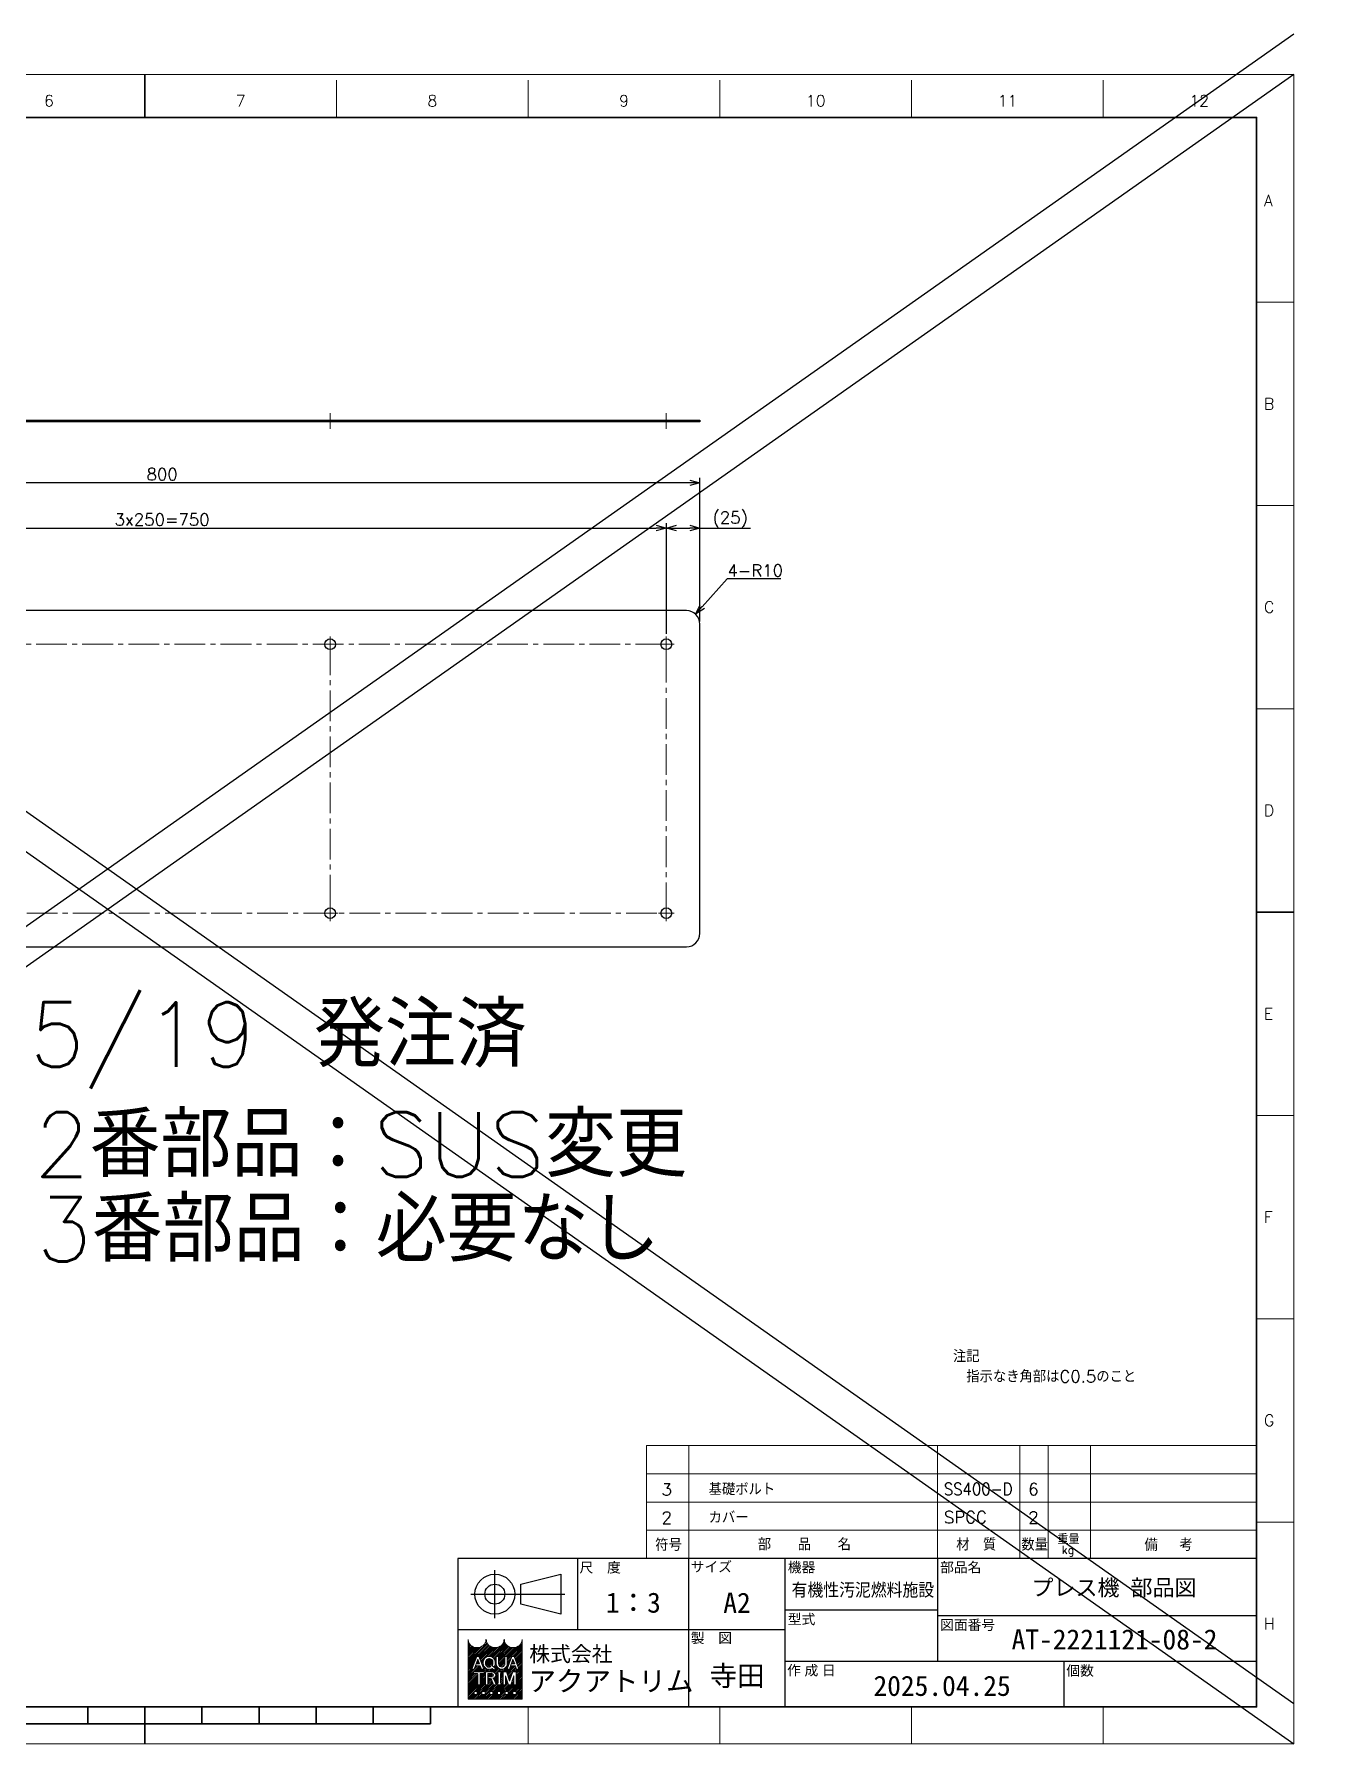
# Model space of a CAD drawing. Header units: millimetres. Extents: x 0 to 3203, y -17 to 1272.
# Drawn here: x 827 to 1796, y 0 to 1272 of the extents above; entities that cross this region are included whole.
import ezdxf
from ezdxf import colors
from ezdxf.entities.mleader import LeaderData, LeaderLine
from ezdxf.enums import TextEntityAlignment as Align
from ezdxf.math import Vec2, Vec3

# ---------------------------------------------------------------- set-up
doc = ezdxf.new("R2010")
doc.units = ezdxf.units.MM
doc.header["$LTSCALE"] = 1.2
doc.header["$PDMODE"] = 99
doc.header["$PDSIZE"] = 1
doc.linetypes.add('CENTER2', pattern=[28.575, 19.05, -3.175, 3.175, -3.175])
for name, color, linetype, lineweight in [('05_CENTER', 4, 'CENTER2', 13), ('07_TEXT', 3, 'Continuous', 13), ('08_DIM', 3, 'Continuous', 13), ('90_FRAME', 5, 'Continuous', 35)]:
    doc.layers.add(name, color=color, linetype=linetype, lineweight=lineweight)
doc.layers.add('91_BLANK', color=5, linetype='Continuous', lineweight=0, plot=False)
doc.styles.add('KSS_TXT', font='txt.shx', dxfattribs={"bigfont": 'extfont2.shx'})
doc.styles.add('MS_G', font='MS Gothic.ttf')
doc.styles.get("Standard").update_dxf_attribs({"font": 'txt.shx', "bigfont": 'extfont2.shx'})
doc.styles.add('表題用', font='MS PGothic.ttf')
doc.dimstyles.new('KSS_DIM', dxfattribs={"dimscale": 3, "dimtxt": 3, "dimasz": 2.5, "dimexe": 1.25, "dimexo": 0.625, "dimtad": 1, "dimdsep": 46, "dimtxsty": 'KSS_TXT', "dimblk": 'OPEN30', "dimcen": 0, "dimazin": 2, "dimtfac": 0.75, "dimtmove": 0, "dimatfit": 3, "dimldrblk": 'OPEN30', "dimfxl": 1.25, "dimtolj": 1, "dimarcsym": 0})
doc.dimstyles.new('KSS_DIM$4', dxfattribs={"dimscale": 3, "dimtxt": 3, "dimasz": 2.5, "dimexe": 1.25, "dimexo": 0.625, "dimtad": 1, "dimtih": 1, "dimtoh": 1, "dimdsep": 46, "dimtxsty": 'KSS_TXT', "dimblk": 'OPEN30', "dimcen": 0, "dimse1": 1, "dimazin": 2, "dimtfac": 0.75, "dimtofl": 0, "dimtmove": 0, "dimatfit": 3, "dimldrblk": 'OPEN30', "dimfxl": 1.25, "dimtolj": 1, "dimarcsym": 0})

# ---------------------------------------------------------------- blocks, each defined once
blk = doc.blocks.new('_Open30')
at = {"color": 0, "linetype": 'ByBlock', "lineweight": -2}
for p, q in [((-1, 0.27), (0, 0)), ((0, 0), (-1, -0.27)), ((0, 0), (-1, 0))]:
    blk.add_line(p, q, dxfattribs=at)
blk = doc.blocks.new('*D143')
at = {"layer": '08_DIM', "color": 0, "lineweight": -2, "transparency": 16777216}
for p, q in [((547.5, 825.6), (547.5, 908)), ((555, 904.3), (1290, 904.3)), ((1297.5, 825.6), (1297.5, 908))]:
    blk.add_line(p, q, dxfattribs=at)
at = {"layer": 'Defpoints', "color": 0, "transparency": 16777216}
for p in [(1297.5, 904.3), (547.5, 823.7), (1297.5, 823.7)]:
    blk.add_point(p, dxfattribs=at)
at = {"layer": '08_DIM', "color": 0, "lineweight": -2, "transparency": 16777216, "xscale": 7.5, "yscale": 7.5, "zscale": 7.5, "rotation": 180}
blk.add_blockref('_Open30', (547.5, 904.3), dxfattribs=at)
at = {"layer": '08_DIM', "color": 0, "lineweight": -2, "transparency": 16777216, "xscale": 7.5, "yscale": 7.5, "zscale": 7.5}
blk.add_blockref('_Open30', (1297.5, 904.3), dxfattribs=at)
at = {"layer": '08_DIM', "color": 0, "transparency": 16777216, "insert": (922.5, 910.6), "char_height": 9, "attachment_point": 5, "style": 'KSS_TXT'}
blk.add_mtext('\\A1;3x250=750', dxfattribs=at)
blk = doc.blocks.new('*D144')
at = {"layer": '08_DIM', "color": 0, "lineweight": -2, "transparency": 16777216}
for p, q in [((1297.5, 825.6), (1297.5, 908)), ((1305, 904.3), (1315, 904.3)), ((1322.5, 834.7), (1322.5, 908)), ((1322.5, 904.3), (1360, 904.3))]:
    blk.add_line(p, q, dxfattribs=at)
at = {"layer": 'Defpoints', "color": 0, "transparency": 16777216}
for p in [(1322.5, 904.3), (1322.5, 832.8), (1297.5, 823.7)]:
    blk.add_point(p, dxfattribs=at)
at = {"layer": '08_DIM', "color": 0, "lineweight": -2, "transparency": 16777216, "xscale": 7.5, "yscale": 7.5, "zscale": 7.5, "rotation": 180}
blk.add_blockref('_Open30', (1297.5, 904.3), dxfattribs=at)
at = {"layer": '08_DIM', "color": 0, "lineweight": -2, "transparency": 16777216, "xscale": 7.5, "yscale": 7.5, "zscale": 7.5}
blk.add_blockref('_Open30', (1322.5, 904.3), dxfattribs=at)
at = {"layer": '08_DIM', "color": 0, "transparency": 16777216, "insert": (1345, 910.6), "char_height": 9, "attachment_point": 5, "style": 'KSS_TXT'}
blk.add_mtext('\\A1;(25)', dxfattribs=at)
blk = doc.blocks.new('*D145')
at = {"layer": '08_DIM', "color": 0, "lineweight": -2, "transparency": 16777216}
for p, q in [((522.5, 834.7), (522.5, 941.7)), ((1322.5, 834.7), (1322.5, 941.7)), ((1315, 938), (530, 938))]:
    blk.add_line(p, q, dxfattribs=at)
at = {"layer": 'Defpoints', "color": 0, "transparency": 16777216}
for p in [(522.5, 938), (522.5, 832.8), (1322.5, 832.8)]:
    blk.add_point(p, dxfattribs=at)
at = {"layer": '08_DIM', "color": 0, "lineweight": -2, "transparency": 16777216, "xscale": 7.5, "yscale": 7.5, "zscale": 7.5, "rotation": 180}
blk.add_blockref('_Open30', (522.5, 938), dxfattribs=at)
at = {"layer": '08_DIM', "color": 0, "lineweight": -2, "transparency": 16777216, "xscale": 7.5, "yscale": 7.5, "zscale": 7.5}
blk.add_blockref('_Open30', (1322.5, 938), dxfattribs=at)
at = {"layer": '08_DIM', "color": 0, "transparency": 16777216, "insert": (922.5, 944.3), "char_height": 9, "attachment_point": 5, "style": 'KSS_TXT'}
blk.add_mtext('\\A1;800', dxfattribs=at)
blk = doc.blocks.new('*D150')
at = {"layer": '08_DIM', "color": 0, "lineweight": -2, "transparency": 16777216}
for p, q in [((1342.8, 866.4), (1324.2, 845.8)), ((1382.5, 866.4), (1342.8, 866.4))]:
    blk.add_line(p, q, dxfattribs=at)
at = {"layer": 'Defpoints', "color": 0, "transparency": 16777216}
for p in [(1319.2, 840.3), (1312.5, 832.8)]:
    blk.add_point(p, dxfattribs=at)
at = {"layer": '08_DIM', "color": 0, "lineweight": -2, "transparency": 16777216, "xscale": 7.5, "yscale": 7.5, "zscale": 7.5, "rotation": 227.8576302605271}
blk.add_blockref('_Open30', (1319.2, 840.3), dxfattribs=at)
at = {"layer": '08_DIM', "color": 0, "transparency": 16777216, "insert": (1363.6, 872.7), "char_height": 9, "attachment_point": 5, "style": 'KSS_TXT'}
blk.add_mtext('\\A1;4-R10', dxfattribs=at)
blk = doc.blocks.new('AM_BALLOON1')
at = {"transparency": 16777216}
blk.add_circle((0, 0), 5, dxfattribs=at)
blk.add_attdef('B_NUMBER', text='', height=3, dxfattribs=at).set_placement((0, 0), align=Align.MIDDLE_CENTER)
blk = doc.blocks.new('_OPEN')
at = {"color": 0, "linetype": 'ByBlock'}
for p, q in [((-1, 0.17), (0, 0)), ((0, 0), (-1, -0.17)), ((0, 0), (-1, 0))]:
    blk.add_line(p, q, dxfattribs=at)

msp = doc.modelspace()

# ---------------------------------------------------------------- hatches: boundary and pattern name
at = {"layer": '90_FRAME', "lineweight": 5}
h = msp.add_hatch(dxfattribs=at)
h.set_pattern_fill('_USER', color=4, scale=0.9, angle=45, pattern_type=0)
h.set_pattern_definition([(45, (-709.2579, -11.2265), (-0.6363961, 0.6363961), [])])
edge = h.paths.add_edge_path()
edge.add_arc((1190.33, 77.307), 0.192, 90, 180)
edge.add_ellipse((1183.606, 77.307), major_axis=(-6.532, 0), ratio=0.88235294, start_angle=360, end_angle=540, ccw=False)
edge.add_arc((1176.882, 77.307), 0.192, 3.187318, 180)
edge.add_ellipse((1170.158, 77.307), major_axis=(-6.532, 0), ratio=0.88235294, start_angle=360, end_angle=540, ccw=False)
edge.add_arc((1163.433, 77.307), 0.192, 3.187318, 180)
edge.add_ellipse((1156.709, 77.307), major_axis=(-6.532, 0), ratio=0.88235294, start_angle=360, end_angle=540, ccw=False)
edge.add_arc((1149.985, 77.307), 0.192, 3.187318, 90)
edge.add_line((1149.985, 77.499), (1149.985, 33.119))
edge.add_line((1149.985, 33.119), (1190.33, 33.119))
edge.add_line((1190.33, 33.119), (1190.33, 77.499))
h.paths.add_polyline_path([(1156.491, 65.047), (1158.084, 65.047), (1161.706, 55.487), (1161.706, 55.441), (1159.981, 55.441), (1159.08, 57.973), (1155.533, 57.973), (1156.053, 59.433), (1158.56, 59.433), (1157.287, 63.007), (1154.593, 55.441), (1152.868, 55.441), (1152.868, 55.487)], flags=16)
edge = h.paths.add_edge_path(flags=16)
edge.add_ellipse((1165.715, 60.82), major_axis=(-4.419, 0), ratio=0.95652174, start_angle=180, end_angle=360, ccw=False)
edge.add_line((1170.134, 60.82), (1170.134, 59.667))
edge.add_ellipse((1165.715, 59.667), major_axis=(-4.419, 0), ratio=0.95652174, start_angle=142.105255, end_angle=180, ccw=False)
edge.add_line((1169.202, 57.071), (1167.964, 58.092))
edge.add_ellipse((1165.715, 59.781), major_axis=(2.818, 0), ratio=0.99503582, start_angle=-37.042763, end_angle=0)
edge.add_line((1168.533, 59.78), (1168.533, 60.707))
edge.add_ellipse((1165.715, 60.707), major_axis=(2.818, 0), ratio=0.99471826, start_angle=360, end_angle=540)
edge.add_line((1162.897, 60.707), (1162.897, 59.78))
edge.add_ellipse((1165.715, 59.781), major_axis=(2.818, 0), ratio=0.99503582, start_angle=-180, end_angle=-65.757949)
edge.add_line((1166.872, 57.224), (1166.087, 57.988))
edge.add_line((1166.087, 57.988), (1166.938, 58.891))
edge.add_line((1166.938, 58.891), (1170.497, 55.959))
edge.add_line((1170.497, 55.959), (1169.385, 54.779))
edge.add_line((1169.385, 54.779), (1168.049, 56.079))
edge.add_ellipse((1165.715, 59.667), major_axis=(-4.419, 0), ratio=0.95652174, start_angle=0, end_angle=121.883625, ccw=False)
edge.add_line((1161.296, 59.667), (1161.296, 60.82))
h.paths.add_polyline_path([(1161.992, 53.52), (1161.992, 52.175), (1159.11, 52.175, 0.41421356), (1158.918, 51.983), (1158.918, 43.914), (1157.189, 43.914), (1157.189, 51.983, 0.41421356), (1156.997, 52.175), (1154.115, 52.175), (1154.115, 53.52)], flags=16)
edge = h.paths.add_edge_path(flags=16)
edge.add_line((1163.087, 53.52), (1167.505, 53.52))
edge.add_ellipse((1167.505, 50.993), major_axis=(-3.101, 0), ratio=0.8148203, start_angle=111.386975, end_angle=270, ccw=False)
edge.add_arc((1167.981, 47.568), 1.256, 22.272952, 58.553113, ccw=False)
edge.add_line((1169.143, 48.044), (1170.799, 43.991))
edge.add_line((1170.799, 43.991), (1170.799, 43.914))
edge.add_line((1170.799, 43.914), (1168.935, 43.914))
edge.add_line((1168.935, 43.914), (1167.473, 47.984))
edge.add_arc((1166.76, 47.697), 0.768, 21.928298, 90)
edge.add_line((1166.76, 48.466), (1164.873, 48.466))
edge.add_line((1164.873, 48.466), (1164.873, 49.811))
edge.add_line((1164.873, 49.811), (1167.736, 49.811))
edge.add_arc((1167.695, 50.993), 1.183, 271.997057, 448.002943)
edge.add_line((1167.736, 52.175), (1164.816, 52.175))
edge.add_line((1164.816, 52.175), (1164.816, 43.914))
edge.add_line((1164.816, 43.914), (1163.087, 43.914))
edge.add_line((1163.087, 43.914), (1163.087, 53.52))
h.paths.add_polyline_path([(1171.022, 65.047), (1172.751, 65.047), (1172.751, 59.667, 0.17503056), (1173.514, 57.466, 0.25714961), (1176.599, 57.466, 0.17503056), (1177.362, 59.667), (1177.362, 65.047), (1179.091, 65.047), (1179.091, 59.32, -0.37939124), (1175.345, 55.441), (1174.768, 55.441, -0.37939124), (1171.022, 59.32)], flags=16)
h.paths.add_polyline_path([(1172.256, 53.52), (1174.369, 53.52), (1174.369, 52.175, 0.41421356), (1174.177, 51.983), (1174.177, 45.451, 0.41421356), (1174.369, 45.259), (1174.369, 43.914), (1172.256, 43.914), (1172.256, 45.259, 0.41421356), (1172.448, 45.451), (1172.448, 51.983, 0.41421356), (1172.256, 52.175)], flags=16)
h.paths.add_polyline_path([(1176.1, 53.52), (1178.609, 53.52), (1180.903, 46.543), (1183.197, 53.52), (1185.708, 53.52), (1185.708, 43.914), (1183.978, 43.914), (1183.978, 50.638), (1181.768, 43.914), (1180.038, 43.914), (1177.827, 50.638), (1177.829, 43.914), (1176.1, 43.914)], flags=16)
h.paths.add_polyline_path([(1182.616, 65.047), (1184.209, 65.047), (1187.831, 55.487), (1187.831, 55.441), (1186.106, 55.441), (1185.205, 57.973), (1181.658, 57.973), (1182.178, 59.433), (1184.685, 59.433), (1183.412, 63.007), (1180.718, 55.441), (1178.994, 55.441), (1178.994, 55.487)], flags=16)
h.paths.add_polyline_path([(1154.596, 38.883), (1156.901, 38.883), (1156.901, 36.577), (1154.596, 36.577)], flags=16)
h.paths.add_polyline_path([(1160.36, 38.883), (1162.665, 38.883), (1162.665, 36.577), (1160.36, 36.577)], flags=16)
h.paths.add_polyline_path([(1166.123, 38.883), (1168.429, 38.883), (1168.429, 36.577), (1166.123, 36.577)], flags=16)
h.paths.add_polyline_path([(1171.887, 38.883), (1174.192, 38.883), (1174.192, 36.577), (1171.887, 36.577)], flags=16)
h.paths.add_polyline_path([(1177.65, 38.883), (1179.956, 38.883), (1179.956, 36.577), (1177.65, 36.577)], flags=16)
h.paths.add_polyline_path([(1183.414, 38.883), (1185.719, 38.883), (1185.719, 36.577), (1183.414, 36.577)], flags=16)

# ---------------------------------------------------------------- linework, layer by layer
for p, q in [((0, 1271.619), (1764.068, 30)), ((1764.068, 1271.619), (0, 30)), ((0, 1241.619), (1764.068, 0)), ((0, 1241.619), (1764.068, 0)), ((1764.068, 1241.619), (0, 0))]:
    msp.add_line(p, q)
at = {"color": 0}
msp.add_lwpolyline([(522.451, 984.554), (1322.451, 984.554), (1322.451, 983.354), (522.451, 983.354)], close=True, dxfattribs=at)
msp.add_lwpolyline([(532.451, 592.838), (1312.451, 592.838, 0.41421356), (1322.451, 602.838), (1322.451, 832.838, 0.41421356), (1312.451, 842.838), (532.451, 842.838, 0.41421356), (522.451, 832.838), (522.451, 602.838, 0.41421356)], format="xyb", close=True, dxfattribs=at)
for centre in [(1047.451, 817.838), (1297.451, 817.838), (1047.451, 617.838), (1297.451, 617.838)]:
    msp.add_circle(centre, 4, dxfattribs=at)
at = {"layer": '05_CENTER'}
for p, q in [((1047.451, 978.1), (1047.451, 989.786)), ((1297.451, 978.1), (1297.451, 989.786)), ((1053.294, 817.838), (1041.608, 817.838)), ((1047.451, 811.995), (1047.451, 823.681)), ((1047.451, 817.838), (1047.451, 617.838)), ((1303.294, 817.838), (1291.608, 817.838)), ((1297.451, 811.995), (1297.451, 823.681)), ((1047.451, 611.995), (1047.451, 623.681)), ((1297.451, 611.995), (1297.451, 623.681)), ((1053.294, 617.838), (1041.608, 617.838)), ((1303.294, 617.838), (1291.608, 617.838))]:
    msp.add_line(p, q, dxfattribs=at)
msp.add_lwpolyline([(547.451, 617.838), (1297.451, 617.838), (1297.451, 817.838), (547.451, 817.838)], close=True, dxfattribs=at)
at = {"layer": '90_FRAME'}
for p, q in [((909.6, 1241.619), (909.6, 1209.75)), ((1764.068, 618.618), (1736.459, 618.618)), ((867.125, 14.743), (867.125, 27.485)), ((909.6, 0), (909.6, 27.485)), ((952.076, 14.743), (952.076, 27.485)), ((994.551, 14.743), (994.551, 27.485)), ((1037.026, 14.743), (1037.026, 27.485)), ((1079.501, 14.743), (1079.501, 27.485)), ((1121.977, 14.743), (1121.977, 27.485)), ((697.224, 14.743), (1121.977, 14.743))]:
    msp.add_line(p, q, dxfattribs=at)
at = {"layer": '90_FRAME', "color": 4, "lineweight": 13}
for p, q in [((1052.169, 1209.75), (1052.169, 1237.359)), ((1194.737, 1209.75), (1194.737, 1237.359)), ((1337.305, 1209.75), (1337.305, 1237.359)), ((1479.873, 1209.75), (1479.873, 1237.359)), ((1622.441, 1209.75), (1622.441, 1237.359)), ((1764.068, 1072.29), (1736.459, 1072.29)), ((1764.068, 921.066), (1736.459, 921.066)), ((1764.068, 769.842), (1736.459, 769.842)), ((1764.068, 467.394), (1736.459, 467.394)), ((1764.068, 316.17), (1736.459, 316.17)), ((1282.795, 221.8), (1282.795, 137.8)), ((1282.795, 221.8), (1736.459, 221.8)), ((1314.295, 221.8), (1314.295, 137.8)), ((1499.066, 221.8), (1499.066, 137.8)), ((1560.398, 221.8), (1560.398, 137.8)), ((1581.398, 221.8), (1581.398, 137.8)), ((1612.898, 221.8), (1612.898, 137.8)), ((1282.795, 200.8), (1736.459, 200.8)), ((1282.795, 179.8), (1736.459, 179.8)), ((1282.795, 158.8), (1736.459, 158.8)), ((1764.068, 164.946), (1736.459, 164.946)), ((1194.737, 0), (1194.737, 27.485)), ((1337.305, 0), (1337.305, 27.485)), ((1479.873, 0), (1479.873, 27.485)), ((1622.441, 0), (1622.441, 27.485))]:
    msp.add_line(p, q, dxfattribs=at)
at = {"layer": '90_FRAME', "color": 0, "lineweight": 25}
for p, q in [((1169.931, 93.462), (1169.931, 129.102)), ((1231.559, 84.764), (1231.559, 137.8)), ((1314.295, 27.485), (1314.295, 137.8)), ((1385.78, 27.485), (1385.78, 137.8)), ((1499.066, 137.8), (1499.066, 61.428)), ((1152.111, 111.282), (1221.906, 111.282)), ((1385.78, 99.614), (1499.066, 99.614)), ((1499.066, 95.371), (1736.459, 95.371)), ((1385.78, 84.764), (1142.459, 84.764)), ((1385.78, 61.428), (1736.459, 61.428)), ((1593.187, 61.428), (1593.187, 27.485))]:
    msp.add_line(p, q, dxfattribs=at)
at = {"layer": '90_FRAME', "color": 4, "lineweight": 5}
for p, q in [((1149.985, 33.119), (1149.985, 77.499)), ((1190.33, 77.499), (1190.33, 33.119)), ((1152.868, 55.487), (1156.491, 65.047)), ((1156.491, 65.047), (1158.084, 65.047)), ((1161.706, 55.487), (1158.084, 65.047)), ((1171.022, 59.32), (1171.022, 65.047)), ((1172.751, 65.047), (1171.022, 65.047)), ((1172.751, 59.667), (1172.751, 65.047)), ((1177.362, 59.667), (1177.362, 65.047)), ((1177.362, 65.047), (1179.091, 65.047)), ((1178.994, 55.487), (1182.616, 65.047)), ((1179.091, 59.32), (1179.091, 65.047)), ((1182.616, 65.047), (1184.209, 65.047)), ((1187.831, 55.487), (1184.209, 65.047)), ((1152.868, 55.441), (1152.868, 55.487)), ((1152.868, 55.487), (1152.868, 55.487)), ((1152.868, 55.441), (1152.868, 55.487)), ((1152.868, 55.441), (1154.593, 55.441)), ((1154.115, 53.52), (1161.992, 53.52)), ((1154.115, 53.52), (1154.115, 52.175)), ((1154.115, 52.175), (1156.997, 52.175)), ((1154.593, 55.441), (1157.287, 63.007)), ((1155.533, 57.973), (1156.053, 59.433)), ((1155.533, 57.973), (1159.08, 57.973)), ((1156.053, 59.433), (1158.56, 59.433)), ((1157.189, 43.914), (1157.189, 51.983)), ((1158.56, 59.433), (1157.287, 63.007)), ((1158.918, 43.914), (1158.918, 51.983)), ((1159.981, 55.441), (1159.08, 57.973)), ((1159.11, 52.175), (1161.992, 52.175)), ((1161.706, 55.441), (1159.981, 55.441)), ((1161.296, 60.82), (1161.296, 59.667)), ((1161.706, 55.441), (1161.706, 55.487)), ((1161.992, 53.52), (1161.992, 52.175)), ((1162.897, 60.707), (1162.897, 59.785)), ((1163.087, 53.52), (1163.087, 43.914)), ((1163.087, 53.52), (1167.505, 53.52)), ((1164.816, 43.914), (1164.816, 52.175)), ((1164.816, 52.175), (1167.736, 52.175)), ((1166.087, 57.988), (1166.938, 58.891)), ((1166.087, 57.988), (1166.872, 57.224)), ((1166.938, 58.891), (1170.497, 55.959)), ((1167.964, 58.092), (1169.202, 57.071)), ((1168.049, 56.079), (1169.385, 54.779)), ((1168.533, 60.707), (1168.533, 59.785)), ((1169.385, 54.779), (1170.497, 55.959)), ((1170.134, 60.82), (1170.134, 59.667)), ((1172.256, 53.52), (1174.369, 53.52)), ((1172.256, 53.52), (1172.256, 52.175)), ((1172.448, 45.451), (1172.448, 51.983)), ((1174.177, 45.451), (1174.177, 51.983)), ((1174.369, 53.52), (1174.369, 52.175)), ((1175.345, 55.441), (1174.768, 55.441)), ((1176.1, 53.52), (1176.1, 43.914)), ((1176.1, 53.52), (1178.609, 53.52)), ((1180.903, 46.543), (1178.609, 53.52)), ((1178.994, 55.441), (1178.994, 55.487)), ((1178.994, 55.487), (1178.994, 55.487)), ((1178.994, 55.441), (1178.994, 55.487)), ((1178.994, 55.441), (1180.718, 55.441)), ((1180.718, 55.441), (1183.412, 63.007)), ((1180.903, 46.543), (1183.197, 53.52)), ((1181.658, 57.973), (1182.178, 59.433)), ((1181.658, 57.973), (1185.205, 57.973)), ((1182.178, 59.433), (1184.685, 59.433)), ((1185.708, 53.52), (1183.197, 53.52)), ((1184.685, 59.433), (1183.412, 63.007)), ((1186.106, 55.441), (1185.205, 57.973)), ((1185.708, 43.914), (1185.708, 53.52)), ((1187.831, 55.441), (1186.106, 55.441)), ((1187.831, 55.441), (1187.831, 55.487)), ((1154.596, 38.883), (1156.901, 38.883)), ((1154.596, 38.883), (1154.596, 36.577)), ((1156.901, 38.883), (1156.901, 36.577)), ((1157.189, 43.914), (1158.918, 43.914)), ((1160.36, 38.883), (1162.665, 38.883)), ((1160.36, 38.883), (1160.36, 36.577)), ((1162.665, 38.883), (1162.665, 36.577)), ((1163.087, 43.914), (1164.816, 43.914)), ((1164.873, 48.466), (1164.873, 49.811)), ((1164.873, 49.811), (1167.736, 49.811)), ((1164.873, 48.466), (1166.76, 48.466)), ((1166.123, 38.883), (1168.429, 38.883)), ((1166.123, 38.883), (1166.123, 36.577)), ((1167.473, 47.984), (1168.935, 43.914)), ((1168.429, 38.883), (1168.429, 36.577)), ((1168.935, 43.914), (1170.799, 43.914)), ((1169.143, 48.044), (1170.799, 43.991)), ((1170.799, 43.991), (1170.799, 43.914)), ((1171.887, 38.883), (1174.192, 38.883)), ((1171.887, 38.883), (1171.887, 36.577)), ((1172.256, 43.914), (1172.256, 45.259)), ((1172.256, 43.914), (1174.369, 43.914)), ((1174.192, 38.883), (1174.192, 36.577)), ((1174.369, 43.914), (1174.369, 45.259)), ((1176.1, 43.914), (1177.829, 43.914)), ((1177.65, 38.883), (1179.956, 38.883)), ((1177.65, 38.883), (1177.65, 36.577)), ((1177.829, 43.914), (1177.827, 50.638)), ((1180.038, 43.914), (1177.827, 50.638)), ((1179.956, 38.883), (1179.956, 36.577)), ((1180.038, 43.914), (1181.768, 43.914)), ((1181.768, 43.914), (1183.978, 50.638)), ((1185.719, 38.883), (1183.414, 38.883)), ((1183.414, 38.883), (1183.414, 36.577)), ((1183.978, 50.638), (1183.978, 43.914)), ((1183.978, 43.914), (1185.708, 43.914)), ((1185.719, 38.883), (1185.719, 36.577)), ((1190.33, 33.119), (1149.985, 33.119)), ((1156.901, 36.577), (1154.596, 36.577)), ((1162.665, 36.577), (1160.36, 36.577)), ((1168.429, 36.577), (1166.123, 36.577)), ((1174.192, 36.577), (1171.887, 36.577)), ((1179.956, 36.577), (1177.65, 36.577)), ((1183.414, 36.577), (1185.719, 36.577))]:
    msp.add_line(p, q, dxfattribs=at)
at = {"layer": '90_FRAME'}
msp.add_lwpolyline([(82.742, 27.485), (1736.459, 27.485), (1736.459, 1209.75), (82.742, 1209.75)], close=True, dxfattribs=at)
at = {"layer": '90_FRAME', "color": 0, "lineweight": 25}
msp.add_lwpolyline([(1142.459, 27.485), (1736.459, 27.485), (1736.459, 137.8), (1142.459, 137.8)], close=True, dxfattribs=at)
msp.add_lwpolyline([(1189.236, 118.707), (1218.936, 126.132), (1218.936, 96.432), (1189.236, 103.857), (1189.236, 118.707)], dxfattribs=at)
for radius in [14.85, 7.425]:
    msp.add_circle((1169.931, 111.282), radius, dxfattribs=at)
at = {"layer": '90_FRAME', "color": 4, "lineweight": 5}
for centre, radius, start, end in [((1149.985, 77.307), 0.192, 0, 90), ((1163.433, 77.307), 0.192, 0, 180), ((1163.433, 77.307), 0.192, 0, 90), ((1176.882, 77.307), 0.192, 0, 180), ((1190.33, 77.307), 0.192, 90, 180), ((1156.997, 51.983), 0.192, 0, 90), ((1159.11, 51.983), 0.192, 90, 180), ((1167.695, 50.993), 1.183, 271.997057, 88.002943), ((1175.083, 59.494), 4.065, 182.450031, 265.555257), ((1172.256, 51.983), 0.192, 0, 90), ((1176.181, 59.623), 3.43, 179.252794, 218.964572), ((1175.056, 60.267), 3.198, 241.157728, 298.842272), ((1174.369, 51.983), 0.192, 90, 180), ((1175.029, 59.494), 4.065, 274.444743, 357.549969), ((1173.932, 59.623), 3.43, 321.035428, 0.747206), ((1166.76, 47.697), 0.768, 21.928298, 90), ((1167.981, 47.568), 1.256, 22.272952, 58.553113), ((1172.256, 45.451), 0.192, 270, 0), ((1174.369, 45.451), 0.192, 180, 270)]:
    msp.add_arc(centre, radius, start, end, dxfattribs=at)
for centre, major_axis, ratio, start_param, end_param in [((1156.709, 77.307), (-6.532, 0), 0.88235294, 6.28318531, 9.42477796), ((1170.158, 77.307), (-6.532, 0), 0.88235294, 6.28318531, 9.42477796), ((1183.606, 77.307), (-6.532, 0), 0.88235294, 6.28318531, 9.42477796), ((1165.715, 60.82), (-4.419, 0), 0.95652174, 3.14159265, 6.28318531), ((1165.715, 60.707), (2.818, 0), 0.99471826, 6.28318531, 9.42477796), ((1167.505, 50.993), (-3.101, 0), 0.8148203, 1.94406945, 4.71238898)]:
    msp.add_ellipse(centre, major_axis=major_axis, ratio=ratio, start_param=start_param, end_param=end_param, dxfattribs=at)
at = {"layer": '90_FRAME', "color": 4, "lineweight": 5, "extrusion": (0, 0, -1)}
for centre, major_axis, ratio, start_param, end_param in [((1165.715, 59.667), (-4.419, 0), 0.95652174, 4.15591475, 6.28318531), ((1165.715, 59.781), (2.818, 0), 0.99503582, 7.43087802, 9.42477796), ((1165.715, 59.781), (2.818, 0), 0.99503582, 6.28318531, 6.92970349), ((1165.715, 59.667), (-4.419, 0), 0.95652174, 3.14159265, 3.80298072)]:
    msp.add_ellipse(centre, major_axis=major_axis, ratio=ratio, start_param=start_param, end_param=end_param, dxfattribs=at)
at = {"layer": '91_BLANK'}
msp.add_lwpolyline([(0, 0), (1764.068, 0), (1764.068, 1241.619), (0, 1241.619)], close=True, dxfattribs=at)

# ---------------------------------------------------------------- texts
at = {"layer": '07_TEXT', "ltscale": 2, "insert": (1510.648, 292.767), "char_height": 9, "attachment_point": 1}
msp.add_mtext_dynamic_manual_height_columns('注記\\P\u3000指示なき角部はC0.5のこと', width=166.04937, gutter_width=15, heights=[0], dxfattribs=at)
at = {"layer": '08_DIM', "style": 'KSS_TXT'}
for s, p in [('5/19 発注済', (823.867, 503.541)), ('2番部品：SUS変更', (827.343, 421.72)), ('3番部品：必要なし', (829.004, 358.645))]:
    msp.add_text(s, height=48, dxfattribs=at).set_placement(p)
at = {"layer": '90_FRAME', "color": 0, "lineweight": 13, "style": 'KSS_TXT'}
for s, p in [('6', (838.316, 1215.249)), ('7', (980.884, 1215.249)), ('8', (1123.453, 1215.249)), ('9', (1266.021, 1215.249)), ('10', (1408.589, 1215.249)), ('11', (1551.157, 1215.249)), ('12', (1693.725, 1215.249))]:
    msp.add_text(s, height=8.52, dxfattribs=at).set_placement(p, align=Align.BOTTOM_CENTER)
for s, p in [('A', (1741.947, 1147.902)), ('B', (1741.947, 996.678)), ('C', (1741.947, 845.454)), ('D', (1741.947, 694.23)), ('E', (1741.947, 543.006)), ('F', (1741.947, 391.782)), ('G', (1741.947, 240.558)), ('H', (1741.947, 89.334))]:
    msp.add_text(s, height=8.52, dxfattribs=at).set_placement(p, align=Align.MIDDLE_LEFT)
at = {"layer": '90_FRAME', "color": 3, "lineweight": 13}
for s, p in [('3', (1297.772, 189.167)), ('6', (1570.491, 189.318)), ('2', (1297.772, 168.167)), ('2', (1570.491, 168.318))]:
    msp.add_text(s, height=9, dxfattribs=at).set_placement(p, align=Align.MIDDLE_CENTER)
for s, height, p in [('基礎ボルト', 9, (1328.925, 184.898)), ('カバー', 9, (1328.925, 163.898)), ('SPCC', 9, (1503.9, 164.018)), ('符号', 9, (1289.209, 143.519)), ('部\u3000\u3000品\u3000\u3000名', 9, (1365.505, 143.846)), ('材\u3000質', 9, (1513.071, 143.738)), ('数量', 9, (1561.501, 143.67)), ('重量', 7.5, (1588.258, 148.578)), ('備  考', 9, (1653.04, 143.519)), ('kg', 6, (1591.573, 141.24))]:
    msp.add_text(s, height=height, dxfattribs=at).set_placement(p)
at = {"layer": '90_FRAME', "color": 3, "lineweight": 13, "width": 0.9}
msp.add_text('SS400-D', height=9, dxfattribs=at).set_placement((1503.9, 185.018))
at = {"layer": '90_FRAME', "color": 0, "style": '表題用'}
for s, p in [('尺\u3000度', (1232.904, 131.157)), ('サイズ', (1315.64, 131.716)), ('機器', (1387.819, 131.281)), ('部品名', (1501.105, 131.281)), ('型式', (1387.819, 92.72)), ('図面番号', (1501.105, 88.477)), ('製\u3000図', (1315.64, 78.681)), ('作 成 日', (1387.301, 54.624)), ('個数', (1594.969, 54.417))]:
    msp.add_text(s, height=7.5, dxfattribs=at).set_placement(p, align=Align.MIDDLE_LEFT)
at = {"layer": '90_FRAME', "color": 0, "style": 'MS_G', "width": 0.9}
msp.add_text('有機性汚泥燃料施設', height=9.6, dxfattribs=at).set_placement((1443.627, 109.737), align=Align.CENTER)
at = {"layer": '90_FRAME', "color": 0, "style": 'MS_G'}
msp.add_text('プレス機 部品図', height=12, dxfattribs=at).set_placement((1630.394, 110.167), align=Align.CENTER)
msp.add_text('A2', height=15, dxfattribs=at).set_placement((1350.037, 104.918), align=Align.MIDDLE)
for s, p in [('AT-2221121-08-2', (1554.25, 70.159)), ('2025.04.25', (1451.534, 35.633))]:
    msp.add_text(s, height=15, dxfattribs=at).set_placement(p)
at = {"layer": '90_FRAME', "color": 4, "style": 'MS_G'}
msp.add_text('株式会社', height=11.3412, dxfattribs=at).set_placement((1226.509, 66.858), align=Align.MIDDLE_CENTER)
msp.add_text('アクアトリム', height=15, dxfattribs=at).set_placement((1194.945, 39.159))
at = {"layer": '90_FRAME', "color": 0, "style": 'MS_G'}
for tag, p in [('1：3', (1272.927, 104.918)), ('寺田', (1350.037, 50.821))]:
    msp.add_attdef(tag, text='', height=15, dxfattribs=at).set_placement(p, align=Align.MIDDLE)

# ---------------------------------------------------------------- dimensions: what is measured, and where the dimension line sits
at = {"layer": '08_DIM'}
dim = msp.add_linear_dim(base=(522.451, 937.956), p1=(1322.451, 832.838), p2=(522.451, 832.838), dimstyle='KSS_DIM', dxfattribs=at)
dim.commit()
dim.dimension.update_dxf_attribs({"geometry": '*D145', "text_midpoint": (922.451, 944.331)})
for base, p1, p2, text, picture, middle in [((1297.451, 904.259), (547.451, 823.681), (1297.451, 823.681), '3x250=<>', '*D143', (922.451, 910.646)), ((1322.451, 904.259), (1297.451, 823.681), (1322.451, 832.838), '(<>)', '*D144', (1344.982, 910.64))]:
    dim = msp.add_linear_dim(base=base, p1=p1, p2=p2, text=text, dimstyle='KSS_DIM', dxfattribs=at)
    dim.commit()
    dim.dimension.update_dxf_attribs({"geometry": picture, "text_midpoint": middle})
dim = msp.add_radius_dim(center=(1312.451, 832.838), mpoint=(1319.161, 840.253), text='4-<>', dimstyle='KSS_DIM$4', override={"dimpost": 'R<>', "dimtix": 1}, dxfattribs=at)
dim.commit()
dim.dimension.update_dxf_attribs({"geometry": '*D150', "text_midpoint": (1363.604, 866.367), "dimtype": 164})

# ---------------------------------------------------------------- leaders
ml = msp.add_multileader_block('Standard', dxfattribs=at)
ml.set_content('AM_BALLOON1', color=256, scale=3.75)
ml.set_attribute('B_NUMBER', '2', width=0)
ml.set_leader_properties(color=256, linetype='ByLayer', lineweight=-1)
ml.set_arrow_properties(name='OPEN')
ml.build(insert=Vec2(0, 0))
ml.multileader.update_dxf_attribs({"leader_type": 0, "has_dogleg": 0, "text_right_attachment_type": 6, "dogleg_length": 0, "arrow_head_size": 7.5, "scale": 2.5, "block_connection_type": 1})
ctx = ml.context
ctx.base_point, ctx.scale, ctx.char_height, ctx.arrow_head_size, ctx.landing_gap_size, ctx.plane_origin = Vec3(2186.957, 727.513), 2.5, 15, 7.5, 7.5, Vec3(2186.957, 727.513)
ctx.right_attachment, ctx.attachment_type = 6, 1
notes = []
notes.append((ctx, [(0, (0, 0, 0), (0, 0), (1, 0), 1, [])]))
ctx.block.insert = Vec3(2186.957, 727.513)
ml = msp.add_multileader_block('Standard', dxfattribs=at)
ml.set_content('AM_BALLOON1', color=256, scale=3.75)
ml.set_attribute('B_NUMBER', '3', width=0)
ml.set_leader_properties(color=256, linetype='ByLayer', lineweight=-1)
ml.set_arrow_properties(name='OPEN')
ml.build(insert=Vec2(0, 0))
ml.multileader.update_dxf_attribs({"leader_type": 0, "has_dogleg": 0, "text_right_attachment_type": 6, "dogleg_length": 0, "arrow_head_size": 7.5, "scale": 2.5, "block_connection_type": 1})
ctx = ml.context
ctx.base_point, ctx.scale, ctx.char_height, ctx.arrow_head_size, ctx.landing_gap_size, ctx.plane_origin = Vec3(2419.176, 185.96), 2.5, 15, 7.5, 7.5, Vec3(2419.176, 185.96)
ctx.right_attachment, ctx.attachment_type = 6, 1
notes.append((ctx, [(0, (0, 0, 0), (0, 0), (1, 0), 1, [])]))
ctx.block.insert = Vec3(2419.176, 185.96)
for ctx, leaders in notes:
    for number, flags, end, landing, length, lines in leaders:
        leader = LeaderData()
        leader.index, (leader.has_last_leader_line, leader.has_dogleg_vector, leader.attachment_direction) = number, flags
        leader.last_leader_point, leader.dogleg_vector, leader.dogleg_length = Vec3(end), Vec3(landing), length
        for number, points, colour, breaks in lines:
            line = LeaderLine()
            line.index, line.vertices, line.color, line.breaks = number, Vec3.list(points), colors.encode_raw_color(colour), breaks
            leader.lines.append(line)
        ctx.leaders.append(leader)

doc.saveas('drawing.dxf')
